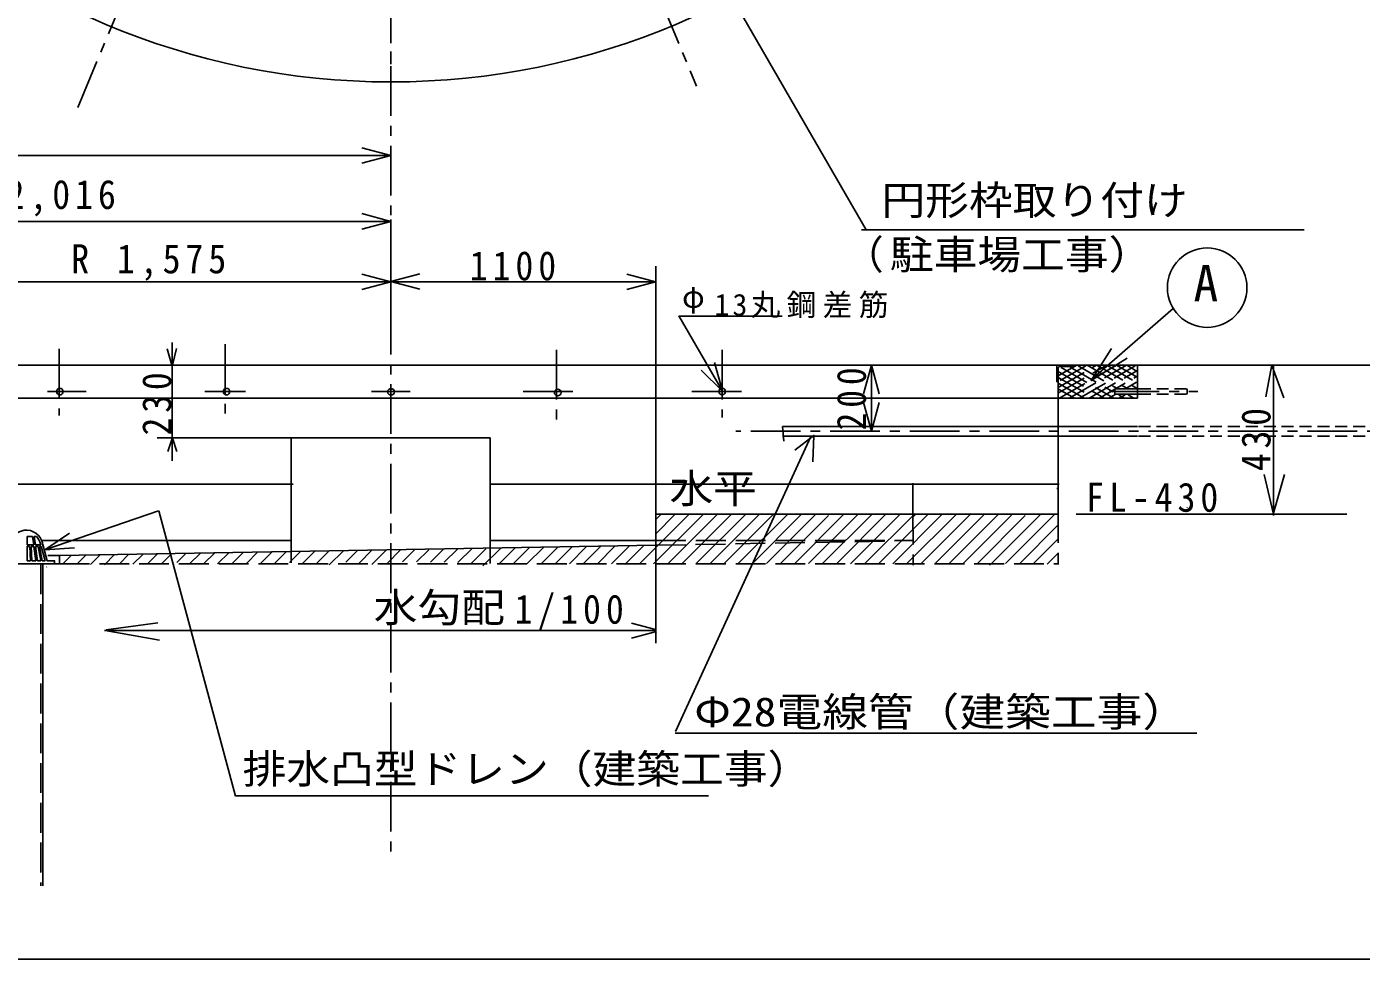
# Model space of a CAD drawing. Units: millimetres, scale not verified. Extents: x -5636 to 5974, y -4212 to 4128.
# Drawn here: x -2702 to 1326, y -4212 to -1398 of the extents above; entities that cross this region are included whole.
import ezdxf
from ezdxf.enums import TextEntityAlignment as Align

# ---------------------------------------------------------------- set-up
doc = ezdxf.new("R2010")
doc.units = ezdxf.units.MM
doc.header["$LTSCALE"] = 30
for name, pattern in [('CHAIN1', [8, 5, -1, 1, -1]), ('DASHED1', [1.8, 1.2, -0.6]), ('DASHED3', [4, 3, -1]), ('DOUBLE_CHAIN1', [8.8, 5, -1, 0.6, -0.6, 0.6, -1])]:
    doc.linetypes.add(name, pattern=pattern)
doc.layers.add('0-0', color=7, linetype='Continuous')
doc.styles.add('ＭＳ ゴシック', font='')
doc.styles.get('ＭＳ ゴシック').set_extended_font_data('MS Gothic')

msp = doc.modelspace()

# ---------------------------------------------------------------- linework, layer by layer
at = {"layer": '0-0', "linetype": 'CHAIN1'}
for p, q in [((-1603.12, 3262.5), (-1603.12, -1504.19)), ((-2397.83, -1280.82), (-2551.98, -1652.97)), ((-791.29, -1309.34), (-680.56, -1576.68)), ((-1603.12, -1472.25), (-1603.12, -1510.75)), ((-1603.12, -1516.81), (-1603.12, -3915.1)), ((-2603.13, -2369.81), (-2603.13, -2570.86)), ((-2103.12, -2355.45), (-2103.12, -2570.86)), ((-1103.12, -2372.69), (-1103.12, -2593.84)), ((-603.12, -2372.69), (-603.12, -2576.61)), ((-2639.26, -2498.75), (-2521.92, -2498.75)), ((-2164.32, -2498.75), (-2041.39, -2498.75)), ((-1661.43, -2498.75), (-1544.1, -2498.75)), ((-1203.25, -2498.75), (-1046.8, -2498.75)), ((-694.78, -2498.75), (-538.33, -2498.75)), ((565.6, -2498.75), (832.51, -2498.75)), ((1553.17, -2618.75), (-562.28, -2618.75))]:
    msp.add_line(p, q, dxfattribs=at)
at = {"layer": '0-0'}
for p, q in [((-168.75, -2010.94), (-673.56, -1136.59)), ((-1603.12, -1786.65), (-1690.06, -1763.36)), ((-1603.12, -1876.65), (-1603.12, -1759.82)), ((-3850.01, -1786.65), (-1603.12, -1786.65)), ((-1603.12, -1786.65), (-1690.06, -1809.95)), ((-1603.12, -1985.21), (-1690.06, -1961.92)), ((-3613.81, -1985.21), (-1603.12, -1985.21)), ((-1603.12, -1985.21), (-1690.06, -2008.51)), ((-1603.12, -2075.21), (-1603.12, -1979.85)), ((-182.81, -2010.94), (1153.12, -2010.94)), ((-1603.12, -2077.68), (-1603.12, -2323.31)), ((-803.12, -2119.93), (-803.12, -3258.41)), ((-1603.12, -2167.68), (-1690.06, -2144.38)), ((-1603.12, -2167.68), (-1690.06, -2190.97)), ((-1602.33, -2166.62), (-1515.4, -2143.33)), ((-1602.33, -2166.62), (-1586.25, -2166.62)), ((-1602.33, -2166.62), (-1515.4, -2189.91)), ((-803.73, -2167.68), (-890.66, -2144.38)), ((758.3, -2247.82), (519.27, -2454.98)), ((-602.48, -2498.05), (-734.14, -2270.01)), ((-733.55, -2271.26), (-422.26, -2271.26)), ((-2263.34, -2419.6), (-2277.48, -2370.11)), ((-2262.25, -2350.66), (-2262.25, -2708.27)), ((-2261.57, -2418.71), (-2249.2, -2369.22)), ((-602.48, -2498.05), (-625.78, -2411.11)), ((-5540.57, -2418.75), (1546.88, -2418.75)), ((-602.48, -2498.05), (-666.12, -2434.41)), ((-152.88, -2418.75), (-176.17, -2505.68)), ((-152.88, -2618.75), (-152.88, -2418.75)), ((-152.88, -2418.75), (-129.58, -2505.68)), ((1150.21, -2418.75), (405.28, -2418.75)), ((411.31, -2429.49), (411.31, -2428.65)), ((649.99, -2518.75), (649.99, -2419.7)), ((1054.32, -2423.6), (1037.43, -2514.77)), ((1054.32, -2416.85), (1091.46, -2518.15)), ((1060.21, -2418.75), (1060.21, -2873.28)), ((411.23, -2463.36), (411.23, -2868.75)), ((581.54, -2490.75), (656.56, -2490.75)), ((-4520.64, -2518.75), (649.99, -2518.75)), ((-152.88, -2618.75), (-176.17, -2531.82)), ((-152.88, -2618.75), (-129.58, -2531.82)), ((-421.06, -2603.76), (-416.6, -2648.33)), ((-420.49, -2603.75), (-413.27, -2603.75)), ((-413.27, -2603.75), (-409.66, -2603.75)), ((-413.27, -2603.75), (619.13, -2603.75)), ((-48.72, -2603.75), (650.05, -2603.75)), ((-2261.57, -2637.9), (-2275.71, -2679.43)), ((-2261.57, -2639.66), (-2248.31, -2679.43)), ((-1903.12, -2639.54), (-1903.12, -3016.04)), ((-743.94, -3524.23), (-335.78, -2634.57)), ((-420.49, -2633.75), (-413.27, -2633.75)), ((-413.27, -2633.75), (-409.66, -2633.75)), ((-413.27, -2633.75), (619.13, -2633.75)), ((-48.72, -2633.75), (650.05, -2633.75)), ((-4831.71, -2778.75), (-1897.99, -2778.75)), ((-1300.07, -2778.75), (407.54, -2778.75)), ((-803.12, -2776.87), (-803.12, -2780.71)), ((-801.64, -2778.75), (-50.99, -2778.75)), ((-27.46, -2775.66), (-27.46, -2871.18)), ((-26.77, -2778.75), (407.54, -2778.75)), ((414.29, -2778.75), (405.28, -2778.75)), ((1060.9, -2868.61), (1032.6, -2749.04)), ((1059.93, -2869.1), (1094.09, -2749.53)), ((-2647.33, -2976.07), (-2303.91, -2858.63)), ((-2302.58, -2859.22), (-2071.88, -3720.2)), ((-703.21, -2869.69), (-853.23, -3019.72)), ((-661.54, -2870.45), (-809.96, -3018.87)), ((-805.1, -2868.75), (411.23, -2868.75)), ((-745.68, -2869.74), (-802.63, -2926.69)), ((-788.15, -2869.79), (-802.19, -2883.83)), ((-618.26, -2869.6), (-767.48, -3018.82)), ((-576.59, -2870.35), (-727.02, -3020.78)), ((-532.11, -2868.3), (-682.14, -3018.33)), ((-489.63, -2868.25), (-638.06, -3016.68)), ((-446.76, -2867.8), (-599.59, -3020.64)), ((-406.29, -2869.76), (-554.31, -3017.78)), ((-362.21, -2868.11), (-514.65, -3020.54)), ((-320.14, -2868.46), (-469.37, -3017.69)), ((-282.24, -2872.99), (-429.23, -3019.98)), ((-236.8, -2869.97), (-386.02, -3019.2)), ((-195.13, -2870.73), (-342.35, -3017.95)), ((-152.37, -2870.4), (-301.01, -3019.04)), ((-107.81, -2868.26), (-258.52, -3018.97)), ((-64.96, -2867.84), (-215.67, -3018.55)), ((-21.07, -2866.38), (-174.57, -3019.88)), ((19.68, -2868.06), (-131.03, -3018.77)), ((60.08, -2870.08), (-88.54, -3018.7)), ((102.57, -2870.02), (-45.35, -3017.94)), ((148.2, -2866.81), (-2.85, -3017.87)), ((188.95, -2868.49), (38.59, -3018.85)), ((230.11, -2869.76), (81.3, -3018.56)), ((270.26, -2872.03), (123.64, -3018.66)), ((311.62, -2873.1), (167.18, -3017.54)), ((357.11, -2870.04), (208.79, -3018.36)), ((400.41, -2869.16), (251.61, -3017.97)), ((464.93, -2868.75), (1282.06, -2868.75)), ((-2700.12, -2936.42), (-2683.81, -2936.42)), ((-2700.12, -2936.42), (-2700.12, -2961.54)), ((-2683.81, -2936.42), (-2680.51, -2961.42)), ((-2683.06, -2936.73), (-2683.05, -2936.69)), ((-2678.76, -2936.42), (-2672.42, -2936.42)), ((-2678.76, -2936.42), (-2675.45, -2961.55)), ((-2647.33, -2976.07), (-2572.61, -2925.9)), ((410.95, -2901.05), (293.7, -3018.3)), ((-2700.12, -2965.83), (-2700.12, -2966.62)), ((-2700.12, -2966.42), (-2700.12, -3009.3)), ((-2700.12, -2966.42), (-2692.73, -2966.42)), ((-2699.88, -2961.42), (-2680.51, -2961.42)), ((-2692.32, -2966.85), (-2690.07, -3009.85)), ((-2688.44, -2966.42), (-2679.86, -2966.42)), ((-2688.32, -2966.64), (-2686.07, -3009.64)), ((-2679.88, -2966.26), (-2679.86, -2966.42)), ((-2679.86, -2966.42), (-2674.21, -3009.3)), ((-2674.81, -2961.42), (-2659.05, -2961.42)), ((-2674.81, -2966.42), (-2667.03, -2966.42)), ((-2668.05, -2966.64), (-2668.06, -2966.67)), ((-2667.03, -2966.24), (-2658.61, -3009.54)), ((-2666.62, -2966.44), (-2666.67, -2966.71)), ((-2662.92, -2966.42), (-2657.71, -2966.42)), ((-2660.01, -2957.81), (-2659.05, -2961.42)), ((-2657.71, -2966.42), (-2646.22, -3009.3)), ((-2654.09, -2948.75), (-2545.75, -2948.75)), ((-2653.25, -2959.88), (-2640.02, -3009.25)), ((-2650.62, -2948.75), (-1906.48, -2948.75)), ((-2647.33, -2976.07), (-2557.54, -2969.98)), ((-2601.94, -2993.45), (-802.22, -2962.62)), ((-1830.55, -2978.8), (-1869.31, -3017.56)), ((-1789.14, -2979.82), (-1826.81, -3017.48)), ((-1746.1, -2979.2), (-1788.67, -3021.78)), ((-1703.05, -2978.58), (-1738.53, -3014.06)), ((-1658.91, -2976.87), (-1699.3, -3017.26)), ((-1616, -2976.38), (-1660.08, -3020.46)), ((-1572.46, -2975.27), (-1615.39, -3018.2)), ((-1528.92, -2974.16), (-1567.41, -3012.65)), ((-1488.46, -2976.12), (-1525.41, -3013.08)), ((-1443.38, -2973.47), (-1483.41, -3013.5)), ((-1402.15, -2974.66), (-1441.41, -3013.93)), ((-1356.3, -2971.24), (-1400.18, -3015.12)), ((-1315.84, -2973.2), (-1360.49, -3017.86)), ((-1271.14, -2970.93), (-1325.03, -3024.83)), ((-1300.76, -2948.75), (-801.04, -2948.75)), ((-1228.75, -2970.98), (-1274.18, -3016.4)), ((-1184.83, -2969.48), (-1234.1, -3018.75)), ((-1142.06, -2969.13), (-1192.1, -3019.18)), ((-1098.9, -2968.4), (-1148.18, -3017.68)), ((-1055.36, -2967.29), (-1105.02, -3016.95)), ((-1012.21, -2966.56), (-1064.17, -3018.53)), ((-968.67, -2965.45), (-1021.02, -3017.8)), ((-925.51, -2964.72), (-980.56, -3019.76)), ((-882.74, -2964.37), (-936.63, -3018.27)), ((-840.74, -2964.8), (-896.94, -3021)), ((410.31, -2944.11), (336.76, -3017.67)), ((407.54, -2969.62), (407.54, -2969.66)), ((-2801.79, -3018.75), (-2637.21, -3018.75)), ((-2700.12, -3009.3), (-2689.87, -3009.3)), ((-2686.41, -3009.3), (-2674.21, -3009.3)), ((-2669.17, -3009.3), (-2659.08, -3009.3)), ((-2653.12, -3020.1), (-2653.12, -3990.24)), ((-2642.83, -3018.75), (-2601.7, -3018.75)), ((-2640.2, -3009.3), (-2617.05, -3009.3)), ((-2637.82, -2993.75), (-2601.17, -2993.75)), ((-2617.66, -3009.86), (-2617.66, -3019.02)), ((-2603.12, -2993.21), (-2603.12, -3018.27)), ((-2565.92, -2992.92), (-2593.19, -3020.19)), ((-2523.83, -2993.26), (-2549.44, -3018.87)), ((-2479.8, -2991.65), (-2509.3, -3021.15)), ((-2436.32, -2990.6), (-2466.93, -3021.22)), ((-2394.24, -2990.95), (-2422.07, -3018.77)), ((-2350.94, -2990.07), (-2380.96, -3020.09)), ((-2307.89, -2989.45), (-2337.91, -3019.47)), ((-2263.75, -2987.74), (-2293.77, -3017.76)), ((-2220.16, -2986.57), (-2248.54, -3014.96)), ((-2178.2, -2987.04), (-2209.86, -3018.7)), ((-2134.06, -2985.33), (-2167.91, -3019.17)), ((-2090.47, -2984.16), (-2125.41, -3019.1)), ((-2049.06, -2985.18), (-2082.9, -3019.02)), ((-2006.01, -2984.56), (-2037.67, -3016.22)), ((-1961.33, -2982.3), (-1996.26, -3017.24)), ((-1918.83, -2982.23), (-1953.22, -3016.62)), ((-1875.24, -2981.06), (-1908.53, -3014.36)), ((410.65, -2986.2), (377.15, -3019.7)), ((204.81, -3022.1), (204.81, -3022.41)), ((-2466.97, -3220.31), (-801.64, -3220.31)), ((-2464.6, -3220.16), (-2300.97, -3248.62)), ((-2462.23, -3217.79), (-2305.71, -3196.44)), ((-804.58, -3217.15), (-876.65, -3197.84)), ((-801.64, -3223.05), (-876.35, -3243.07)), ((-745.31, -3529.69), (829.69, -3529.69)), ((-2071.62, -3718.61), (-644.12, -3718.61))]:
    msp.add_line(p, q, dxfattribs=at)
at = {"layer": '0-0', "color": 4}
msp.add_line((-933.75, -2418.75), (-693.12, -2418.75), dxfattribs=at)
at = {"layer": '0-0', "linetype": 'DOUBLE_CHAIN1'}
for p, q in [((406.88, -2420.21), (406.88, -2469.31)), ((410.88, -2420.21), (410.88, -2420.25)), ((410.88, -2428.09), (410.88, -2464.76)), ((412.47, -2428.94), (412.47, -2428.75)), ((416.87, -2422.75), (453.87, -2422.75)), ((456.88, -2419.75), (456.88, -2418.67)), ((456.88, -2420.21), (456.88, -2424.71)), ((407.87, -2468.75), (405.76, -2468.75)), ((407.88, -2791.77), (406.71, -2791.77)), ((-19.12, -2869), (-25.6, -2875.49)), ((-2463.75, -3019.96), (-2463.75, -3018.48)), ((-2641.31, -3027.98), (-2641.71, -3028.37))]:
    msp.add_line(p, q, dxfattribs=at)
at = {"layer": '0-0', "linetype": 'DASHED3'}
for p, q in [((408.95, -2452.7), (467.51, -2418.89)), ((409.31, -2437.71), (550.04, -2518.96)), ((410.85, -2455.92), (517.74, -2517.63)), ((410.89, -2486.22), (526.77, -2419.32)), ((411.69, -2503.08), (557.9, -2418.67)), ((413.1, -2519.59), (586.88, -2419.26)), ((416.45, -2465.69), (497.54, -2418.88)), ((419.63, -2426.35), (578.78, -2518.23)), ((446.45, -2517.66), (617.52, -2418.89)), ((447.39, -2425.06), (576.8, -2499.77)), ((471.08, -2421.41), (587.08, -2488.38)), ((475.43, -2518.24), (642.76, -2421.64)), ((497.85, -2419.55), (617.78, -2488.79)), ((506.07, -2517.88), (649.94, -2434.81)), ((527.87, -2419.56), (652.59, -2491.57)), ((535.12, -2518.43), (649.57, -2452.34)), ((557.22, -2419.18), (649.71, -2472.58)), ((586.88, -2418.99), (649.34, -2455.05)), ((617.76, -2419.5), (649.64, -2437.9)), ((410.98, -2473.31), (489, -2518.36)), ((411.84, -2491.14), (459.66, -2518.74)), ((617.38, -2488.25), (647.52, -2470.85)), ((645.08, -2489.58), (651.04, -2486.14)), ((566.06, -2517.88), (582.92, -2508.14)), ((593.73, -2509.54), (608.62, -2518.14)), ((595.23, -2518.36), (612.52, -2508.38)), ((621.78, -2508.42), (637.59, -2517.55)), ((-27.24, -2870.43), (-26.39, -3022.88)), ((410.7, -2865.08), (410.7, -3020.72)), ((-803.1, -2962.61), (-26.71, -2948.66)), ((-802.3, -2948.71), (-28.08, -2948.71)), ((-2659.12, -3020.1), (-2659.12, -3990.24)), ((-2602.22, -3018.42), (412.89, -3018.42))]:
    msp.add_line(p, q, dxfattribs=at)
at = {"layer": '0-0', "linetype": 'DASHED1'}
for p, q in [((654.06, -2490.75), (799.99, -2490.75)), ((653.14, -2603.75), (1376.63, -2603.75)), ((653.14, -2633.75), (1376.63, -2633.75)), ((799.99, -2848.75), (799.99, -2848.17))]:
    msp.add_line(p, q, dxfattribs=at)
at = {"layer": '0-0'}
msp.add_lwpolyline([(-5636.25, -4212.19), (5973.75, -4212.19), (5973.75, 4127.81), (-5636.25, 4127.81)], close=True, dxfattribs=at)
for points in [[(-3613.17, -2167.68), (-803.73, -2167.68), (-890.66, -2190.97)], [(571.77, -2369.07), (510.76, -2465.67), (619.5, -2397.71)], [(581.54, -2490.75), (581.54, -2506.75), (656.56, -2506.75)], [(-2307.53, -2638.75), (-1303.12, -2638.75), (-1303.12, -3017.23)], [(-383.61, -2676.03), (-326.21, -2631.39), (-329.4, -2711.1)], [(-2674.83, -2966.3), (-2674.81, -2966.42), (-2669.17, -3009.3)], [(-2662.92, -2966.42), (-2654.59, -3009.3), (-2646.22, -3009.3)]]:
    msp.add_lwpolyline(points, dxfattribs=at)
at = {"layer": '0-0', "linetype": 'DASHED1'}
msp.add_lwpolyline([(654.06, -2506.75), (799.99, -2506.75), (799.99, -2490.75)], dxfattribs=at)
at = {"layer": '0-0'}
for centre, radius in [((-1602.69, 645.7), 2210), ((860.52, -2185.32), 120), ((-2601.44, -2499.06), 10), ((-2098.81, -2499.06), 10), ((-1602.2, -2499.46), 10), ((-1099.31, -2501.93), 10), ((-603.01, -2498.57), 10)]:
    msp.add_circle(centre, radius, dxfattribs=at)
at = {"layer": '0-0', "linetype": 'DOUBLE_CHAIN1'}
for centre, radius, start, end in [((416.87, -2428.75), 6, 90, 180), ((453.88, -2419.75), 3, 270, 0), ((407.88, -2465.75), 3, 270, 0)]:
    msp.add_arc(centre, radius, start, end, dxfattribs=at)
at = {"layer": '0-0'}
for centre, radius, start, end in [((-2702.68, -2967.11), 50, 2.34687, 171.36287), ((-2702.99, -2968.06), 44, 13.24052, 45.98593)]:
    msp.add_arc(centre, radius, start, end, dxfattribs=at)

# ---------------------------------------------------------------- texts
at = {"layer": '0-0', "style": 'ＭＳ ゴシック'}
for s, width, p in [('円形枠取り付け', 1.1, (-122.39, -1991.93)), ('駐車場工事）', 1.1, (-97.01, -2155.74)), ('水平', 1.1, (-762.14, -2861.65)), ('水勾配', 1.1, (-1654.53, -3220.8)), ('Φ28電線管（建築工事）', 1.15, (-687.32, -3535.68)), ('排水凸型ドレン（建築工事）', 1.1, (-2050.15, -3707.87))]:
    msp.add_text(s, height=87.98, dxfattribs=dict(at, width=width)).set_placement(p, align=Align.BOTTOM_LEFT)
for s, height, p in [('（', 87.98, (-235.44, -2155.74)), ('A', 110, (819.11, -2259.82)), ('φ', 65.98, (-723.93, -2265.64))]:
    msp.add_text(s, height=height, dxfattribs=at).set_placement(p, align=Align.BOTTOM_LEFT)
at = {"layer": '0-0', "attachment_point": 7, "style": 'ＭＳ ゴシック'}
for s, insert, char_height in [('\\T1.28;\\W0.9;R\\~2,016', (-2900.22, -1970.48), 87.98), ('\\T1.28;\\W0.9;R\\~1,575', (-2567.18, -2164.76), 87.98), ('\\T1.28;\\W0.9;1100', (-1364.77, -2164.33), 87.98), ('\\T1.21;13丸鋼差筋', (-626.32, -2277.33), 65.98), ('\\T1.28;\\W0.9;FL-430', (495.25, -2862.95), 87.98), ('\\T1.28;\\W0.9;1/100', (-1229.59, -3220.8), 87.98)]:
    msp.add_mtext(s, dxfattribs=dict(at, insert=insert, char_height=char_height))
at = {"layer": '0-0', "char_height": 87.98, "attachment_point": 7, "rotation": 90, "style": 'ＭＳ ゴシック'}
for s, insert in [('\\T1.27;\\W0.9;230', (-2263.96, -2631.26)), ('\\T1.27;\\W0.9;200', (-167.88, -2616.25)), ('\\T1.27;\\W0.9;430', (1052.95, -2738.95))]:
    msp.add_mtext(s, dxfattribs=dict(at, insert=insert))

doc.saveas('drawing.dxf')
